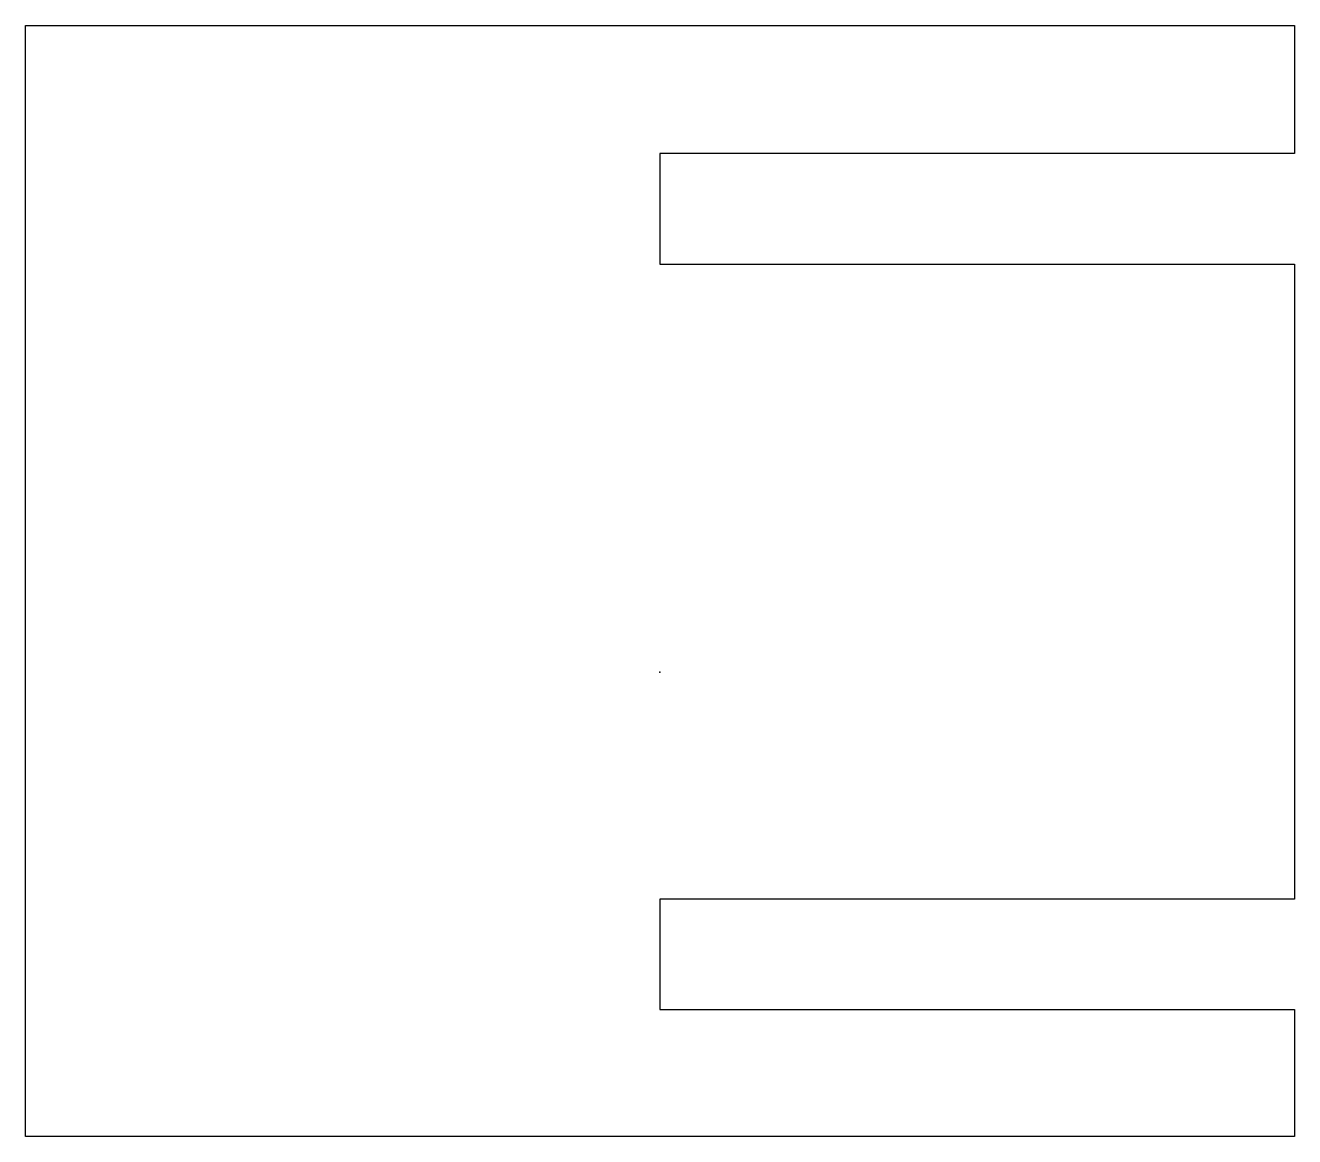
# Model space of a CAD drawing. Header units: millimetres. Extents: x -20 to 20, y -14.6 to 20.4.
import ezdxf

# ---------------------------------------------------------------- set-up
doc = ezdxf.new("R2010")
doc.units = ezdxf.units.MM
doc.header["$MEASUREMENT"] = 0
doc.layers.add('encoder_divider_1 v1_Sketch1', color=7, linetype='Continuous')

msp = doc.modelspace()

# ---------------------------------------------------------------- linework, layer by layer
at = {"layer": 'encoder_divider_1 v1_Sketch1'}
for p, q in [((-20, 20.373), (20, 20.373)), ((-20, -14.627), (-20, 20.373)), ((20, 20.373), (20, 16.333)), ((20, 16.333), (0, 16.333)), ((0, 16.333), (0, 12.853)), ((0, 12.853), (20, 12.853)), ((20, 12.853), (20, -7.147)), ((20, -7.147), (0, -7.147)), ((0, -7.147), (0, -10.627)), ((0, -10.627), (20, -10.627)), ((20, -10.627), (20, -14.627)), ((20, -14.627), (-20, -14.627))]:
    msp.add_line(p, q, dxfattribs=at)
msp.add_point((0, 0), dxfattribs=at)
msp.add_point((0, 0), dxfattribs=at)

doc.saveas('drawing.dxf')
